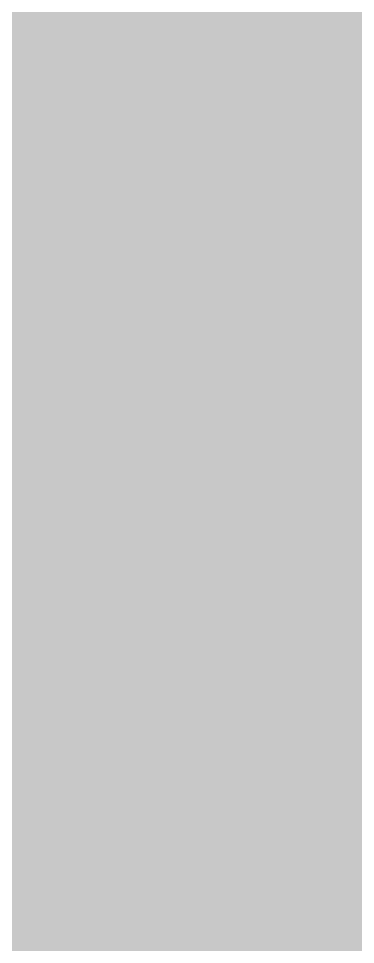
# Model space of a CAD drawing. Header units: inches. Extents: x 0 to 841, y 0 to 594.
# Drawn here: x 302.337 to 302.739, y 541.554 to 542.658 of the extents above; entities that cross this region are included whole.
import ezdxf

# ---------------------------------------------------------------- set-up
doc = ezdxf.new("R2010")
doc.units = ezdxf.units.IN
doc.layers.add('Sheet', color=255, linetype='Continuous')

msp = doc.modelspace()

# ---------------------------------------------------------------- linework, layer by layer
at = {"layer": 'Sheet'}
msp.add_lwpolyline([(302.2459, 542.4999, 0.508, 0.508, 1), (302.7539, 542.4999, 0.508, 0.508, 1)], format="xyseb", close=True, dxfattribs=at)
for points in [[(277.5111, 542.4899, 0.7493, 0.7493, 0), (302.5067, 542.4899, 0.7493, 0.7493, 0)], [(307.5148, 542.4899, 0.7493, 0.7493, 0), (302.5067, 542.4899, 0.7493, 0.7493, 0)], [(302.5067, 537.4927, 0.7493, 0.7493, 0), (302.5067, 542.4899, 0.7493, 0.7493, 0)], [(307.5148, 542.4899, 0.2997, 0.2997, 0), (302.5067, 542.4899, 0.2997, 0.2997, 0)], [(302.5067, 537.4927, 0.2997, 0.2997, 0), (302.5067, 542.4899, 0.2997, 0.2997, 0)], [(302.8997, 542.1642, 0.2997, 0.2997, 0), (302.8885, 542.153, 0.2997, 0.2997, 0), (302.866, 542.1306, 0.2997, 0.2997, 0), (302.8548, 542.1193, 0.2997, 0.2997, 0), (302.8323, 542.0969, 0.2997, 0.2997, 0), (302.8099, 542.0856, 0.2997, 0.2997, 0), (302.7986, 542.0744, 0.2997, 0.2997, 0), (302.7762, 542.052, 0.2997, 0.2997, 0), (302.7537, 542.0407, 0.2997, 0.2997, 0), (302.7313, 542.0295, 0.2997, 0.2997, 0), (302.7088, 542.0295, 0.2997, 0.2997, 0), (302.6863, 542.0183, 0.2997, 0.2997, 0), (302.6639, 542.007, 0.2997, 0.2997, 0), (302.6302, 541.9958, 0.2997, 0.2997, 0), (302.6077, 541.9958, 0.2997, 0.2997, 0), (302.5853, 541.9958, 0.2997, 0.2997, 0), (302.5628, 541.9846, 0.2997, 0.2997, 0), (302.5291, 541.9846, 0.2997, 0.2997, 0), (302.5067, 541.9846, 0.2997, 0.2997, 0)], [(302.8997, 542.1642, 0.2997, 0.2997, 0), (302.8885, 542.153, 0.2997, 0.2997, 0), (302.866, 542.1306, 0.2997, 0.2997, 0), (302.8548, 542.1193, 0.2997, 0.2997, 0), (302.8323, 542.0969, 0.2997, 0.2997, 0), (302.8099, 542.0856, 0.2997, 0.2997, 0), (302.7986, 542.0744, 0.2997, 0.2997, 0), (302.7762, 542.052, 0.2997, 0.2997, 0), (302.7537, 542.0407, 0.2997, 0.2997, 0), (302.7313, 542.0295, 0.2997, 0.2997, 0), (302.7088, 542.0295, 0.2997, 0.2997, 0), (302.6863, 542.0183, 0.2997, 0.2997, 0), (302.6639, 542.007, 0.2997, 0.2997, 0), (302.6302, 541.9958, 0.2997, 0.2997, 0), (302.6077, 541.9958, 0.2997, 0.2997, 0), (302.5853, 541.9958, 0.2997, 0.2997, 0), (302.5628, 541.9846, 0.2997, 0.2997, 0), (302.5291, 541.9846, 0.2997, 0.2997, 0), (302.5067, 541.9846, 0.2997, 0.2997, 0)], [(302.8997, 542.1642, 0.2997, 0.2997, 0), (302.8885, 542.153, 0.2997, 0.2997, 0), (302.866, 542.1306, 0.2997, 0.2997, 0), (302.8548, 542.1193, 0.2997, 0.2997, 0), (302.8323, 542.0969, 0.2997, 0.2997, 0), (302.8099, 542.0856, 0.2997, 0.2997, 0), (302.7986, 542.0744, 0.2997, 0.2997, 0), (302.7762, 542.052, 0.2997, 0.2997, 0), (302.7537, 542.0407, 0.2997, 0.2997, 0), (302.7313, 542.0295, 0.2997, 0.2997, 0), (302.7088, 542.0295, 0.2997, 0.2997, 0), (302.6863, 542.0183, 0.2997, 0.2997, 0), (302.6639, 542.007, 0.2997, 0.2997, 0), (302.6302, 541.9958, 0.2997, 0.2997, 0), (302.6077, 541.9958, 0.2997, 0.2997, 0), (302.5853, 541.9958, 0.2997, 0.2997, 0), (302.5628, 541.9846, 0.2997, 0.2997, 0), (302.5291, 541.9846, 0.2997, 0.2997, 0), (302.5067, 541.9846, 0.2997, 0.2997, 0)], [(302.5067, 541.9846, 0.2997, 0.2997, 0), (302.4842, 541.9846, 0.2997, 0.2997, 0), (302.4618, 541.9846, 0.2997, 0.2997, 0), (302.4281, 541.9958, 0.2997, 0.2997, 0), (302.4056, 541.9958, 0.2997, 0.2997, 0), (302.3832, 541.9958, 0.2997, 0.2997, 0), (302.3607, 542.007, 0.2997, 0.2997, 0), (302.3382, 542.0183, 0.2997, 0.2997, 0), (302.3158, 542.0295, 0.2997, 0.2997, 0), (302.2933, 542.0295, 0.2997, 0.2997, 0), (302.2709, 542.0407, 0.2997, 0.2997, 0), (302.2484, 542.052, 0.2997, 0.2997, 0), (302.226, 542.0744, 0.2997, 0.2997, 0), (302.2035, 542.0856, 0.2997, 0.2997, 0), (302.1923, 542.0969, 0.2997, 0.2997, 0), (302.1698, 542.1193, 0.2997, 0.2997, 0)], [(302.5067, 541.9846, 0.2997, 0.2997, 0), (302.4842, 541.9846, 0.2997, 0.2997, 0), (302.4618, 541.9846, 0.2997, 0.2997, 0), (302.4281, 541.9958, 0.2997, 0.2997, 0), (302.4056, 541.9958, 0.2997, 0.2997, 0), (302.3832, 541.9958, 0.2997, 0.2997, 0), (302.3607, 542.007, 0.2997, 0.2997, 0), (302.3382, 542.0183, 0.2997, 0.2997, 0), (302.3158, 542.0295, 0.2997, 0.2997, 0), (302.2933, 542.0295, 0.2997, 0.2997, 0), (302.2709, 542.0407, 0.2997, 0.2997, 0), (302.2484, 542.052, 0.2997, 0.2997, 0), (302.226, 542.0744, 0.2997, 0.2997, 0), (302.2035, 542.0856, 0.2997, 0.2997, 0), (302.1923, 542.0969, 0.2997, 0.2997, 0), (302.1698, 542.1193, 0.2997, 0.2997, 0)], [(302.5067, 541.9846, 0.2997, 0.2997, 0), (302.4842, 541.9846, 0.2997, 0.2997, 0), (302.4618, 541.9846, 0.2997, 0.2997, 0), (302.4281, 541.9958, 0.2997, 0.2997, 0), (302.4056, 541.9958, 0.2997, 0.2997, 0), (302.3832, 541.9958, 0.2997, 0.2997, 0), (302.3607, 542.007, 0.2997, 0.2997, 0), (302.3382, 542.0183, 0.2997, 0.2997, 0), (302.3158, 542.0295, 0.2997, 0.2997, 0), (302.2933, 542.0295, 0.2997, 0.2997, 0), (302.2709, 542.0407, 0.2997, 0.2997, 0), (302.2484, 542.052, 0.2997, 0.2997, 0), (302.226, 542.0744, 0.2997, 0.2997, 0), (302.2035, 542.0856, 0.2997, 0.2997, 0), (302.1923, 542.0969, 0.2997, 0.2997, 0), (302.1698, 542.1193, 0.2997, 0.2997, 0)], [(302.7986, 542.0744, 0.0991, 0.0991, 0), (302.7762, 542.052, 0.0991, 0.0991, 0), (302.7537, 542.0407, 0.0991, 0.0991, 0), (302.7313, 542.0295, 0.0991, 0.0991, 0), (302.7088, 542.0295, 0.0991, 0.0991, 0), (302.6863, 542.0183, 0.0991, 0.0991, 0), (302.6639, 542.007, 0.0991, 0.0991, 0), (302.6302, 541.9958, 0.0991, 0.0991, 0), (302.6077, 541.9958, 0.0991, 0.0991, 0), (302.5853, 541.9958, 0.0991, 0.0991, 0), (302.5628, 541.9846, 0.0991, 0.0991, 0), (302.5291, 541.9846, 0.0991, 0.0991, 0), (302.5067, 541.9846, 0.0991, 0.0991, 0)], [(302.7986, 542.0744, 0.0991, 0.0991, 0), (302.7762, 542.052, 0.0991, 0.0991, 0), (302.7537, 542.0407, 0.0991, 0.0991, 0), (302.7313, 542.0295, 0.0991, 0.0991, 0), (302.7088, 542.0295, 0.0991, 0.0991, 0), (302.6863, 542.0183, 0.0991, 0.0991, 0), (302.6639, 542.007, 0.0991, 0.0991, 0), (302.6302, 541.9958, 0.0991, 0.0991, 0), (302.6077, 541.9958, 0.0991, 0.0991, 0), (302.5853, 541.9958, 0.0991, 0.0991, 0), (302.5628, 541.9846, 0.0991, 0.0991, 0), (302.5291, 541.9846, 0.0991, 0.0991, 0), (302.5067, 541.9846, 0.0991, 0.0991, 0)], [(302.7986, 542.0744, 0.0991, 0.0991, 0), (302.7762, 542.052, 0.0991, 0.0991, 0), (302.7537, 542.0407, 0.0991, 0.0991, 0), (302.7313, 542.0295, 0.0991, 0.0991, 0), (302.7088, 542.0295, 0.0991, 0.0991, 0), (302.6863, 542.0183, 0.0991, 0.0991, 0), (302.6639, 542.007, 0.0991, 0.0991, 0), (302.6302, 541.9958, 0.0991, 0.0991, 0), (302.6077, 541.9958, 0.0991, 0.0991, 0), (302.5853, 541.9958, 0.0991, 0.0991, 0), (302.5628, 541.9846, 0.0991, 0.0991, 0), (302.5291, 541.9846, 0.0991, 0.0991, 0), (302.5067, 541.9846, 0.0991, 0.0991, 0)], [(302.5067, 541.9846, 0.0991, 0.0991, 0), (302.4842, 541.9846, 0.0991, 0.0991, 0), (302.4618, 541.9846, 0.0991, 0.0991, 0), (302.4281, 541.9958, 0.0991, 0.0991, 0), (302.4056, 541.9958, 0.0991, 0.0991, 0), (302.3832, 541.9958, 0.0991, 0.0991, 0), (302.3607, 542.007, 0.0991, 0.0991, 0), (302.3382, 542.0183, 0.0991, 0.0991, 0), (302.3158, 542.0295, 0.0991, 0.0991, 0), (302.2933, 542.0295, 0.0991, 0.0991, 0), (302.2709, 542.0407, 0.0991, 0.0991, 0)], [(302.5067, 541.9846, 0.0991, 0.0991, 0), (302.4842, 541.9846, 0.0991, 0.0991, 0), (302.4618, 541.9846, 0.0991, 0.0991, 0), (302.4281, 541.9958, 0.0991, 0.0991, 0), (302.4056, 541.9958, 0.0991, 0.0991, 0), (302.3832, 541.9958, 0.0991, 0.0991, 0), (302.3607, 542.007, 0.0991, 0.0991, 0), (302.3382, 542.0183, 0.0991, 0.0991, 0), (302.3158, 542.0295, 0.0991, 0.0991, 0), (302.2933, 542.0295, 0.0991, 0.0991, 0), (302.2709, 542.0407, 0.0991, 0.0991, 0)], [(302.5067, 541.9846, 0.0991, 0.0991, 0), (302.4842, 541.9846, 0.0991, 0.0991, 0), (302.4618, 541.9846, 0.0991, 0.0991, 0), (302.4281, 541.9958, 0.0991, 0.0991, 0), (302.4056, 541.9958, 0.0991, 0.0991, 0), (302.3832, 541.9958, 0.0991, 0.0991, 0), (302.3607, 542.007, 0.0991, 0.0991, 0), (302.3382, 542.0183, 0.0991, 0.0991, 0), (302.3158, 542.0295, 0.0991, 0.0991, 0), (302.2933, 542.0295, 0.0991, 0.0991, 0), (302.2709, 542.0407, 0.0991, 0.0991, 0)], [(302.8997, 541.8498, 0.2997, 0.2997, 0), (302.8772, 541.8274, 0.2997, 0.2997, 0), (302.8435, 541.8161, 0.2997, 0.2997, 0), (302.8099, 541.7937, 0.2997, 0.2997, 0), (302.7762, 541.7824, 0.2997, 0.2997, 0), (302.7313, 541.7712, 0.2997, 0.2997, 0), (302.6976, 541.76, 0.2997, 0.2997, 0), (302.6639, 541.7488, 0.2997, 0.2997, 0), (302.619, 541.7488, 0.2997, 0.2997, 0), (302.5853, 541.7375, 0.2997, 0.2997, 0), (302.5516, 541.7375, 0.2997, 0.2997, 0), (302.5067, 541.7375, 0.2997, 0.2997, 0)], [(302.8997, 541.8498, 0.2997, 0.2997, 0), (302.8772, 541.8274, 0.2997, 0.2997, 0), (302.8435, 541.8161, 0.2997, 0.2997, 0), (302.8099, 541.7937, 0.2997, 0.2997, 0), (302.7762, 541.7824, 0.2997, 0.2997, 0), (302.7313, 541.7712, 0.2997, 0.2997, 0), (302.6976, 541.76, 0.2997, 0.2997, 0), (302.6639, 541.7488, 0.2997, 0.2997, 0), (302.619, 541.7488, 0.2997, 0.2997, 0), (302.5853, 541.7375, 0.2997, 0.2997, 0), (302.5516, 541.7375, 0.2997, 0.2997, 0), (302.5067, 541.7375, 0.2997, 0.2997, 0)], [(302.8997, 541.8498, 0.2997, 0.2997, 0), (302.8772, 541.8274, 0.2997, 0.2997, 0), (302.8435, 541.8161, 0.2997, 0.2997, 0), (302.8099, 541.7937, 0.2997, 0.2997, 0), (302.7762, 541.7824, 0.2997, 0.2997, 0), (302.7313, 541.7712, 0.2997, 0.2997, 0), (302.6976, 541.76, 0.2997, 0.2997, 0), (302.6639, 541.7488, 0.2997, 0.2997, 0), (302.619, 541.7488, 0.2997, 0.2997, 0), (302.5853, 541.7375, 0.2997, 0.2997, 0), (302.5516, 541.7375, 0.2997, 0.2997, 0), (302.5067, 541.7375, 0.2997, 0.2997, 0)], [(302.8997, 541.8498, 0.2997, 0.2997, 0), (302.8772, 541.8274, 0.2997, 0.2997, 0), (302.8435, 541.8161, 0.2997, 0.2997, 0), (302.8099, 541.7937, 0.2997, 0.2997, 0), (302.7762, 541.7824, 0.2997, 0.2997, 0), (302.7313, 541.7712, 0.2997, 0.2997, 0), (302.6976, 541.76, 0.2997, 0.2997, 0), (302.6639, 541.7488, 0.2997, 0.2997, 0), (302.619, 541.7488, 0.2997, 0.2997, 0), (302.5853, 541.7375, 0.2997, 0.2997, 0), (302.5516, 541.7375, 0.2997, 0.2997, 0), (302.5067, 541.7375, 0.2997, 0.2997, 0)], [(302.8997, 541.8498, 0.2997, 0.2997, 0), (302.8772, 541.8274, 0.2997, 0.2997, 0), (302.8435, 541.8161, 0.2997, 0.2997, 0), (302.8099, 541.7937, 0.2997, 0.2997, 0), (302.7762, 541.7824, 0.2997, 0.2997, 0), (302.7313, 541.7712, 0.2997, 0.2997, 0), (302.6976, 541.76, 0.2997, 0.2997, 0), (302.6639, 541.7488, 0.2997, 0.2997, 0), (302.619, 541.7488, 0.2997, 0.2997, 0), (302.5853, 541.7375, 0.2997, 0.2997, 0), (302.5516, 541.7375, 0.2997, 0.2997, 0), (302.5067, 541.7375, 0.2997, 0.2997, 0)], [(302.5067, 541.7375, 0.2997, 0.2997, 0), (302.473, 541.7375, 0.2997, 0.2997, 0), (302.4281, 541.7375, 0.2997, 0.2997, 0), (302.3944, 541.7488, 0.2997, 0.2997, 0), (302.3495, 541.7488, 0.2997, 0.2997, 0), (302.3158, 541.76, 0.2997, 0.2997, 0), (302.2821, 541.7712, 0.2997, 0.2997, 0), (302.2484, 541.7824, 0.2997, 0.2997, 0), (302.2147, 541.7937, 0.2997, 0.2997, 0), (302.181, 541.8161, 0.2997, 0.2997, 0)], [(302.5067, 541.7375, 0.2997, 0.2997, 0), (302.473, 541.7375, 0.2997, 0.2997, 0), (302.4281, 541.7375, 0.2997, 0.2997, 0), (302.3944, 541.7488, 0.2997, 0.2997, 0), (302.3495, 541.7488, 0.2997, 0.2997, 0), (302.3158, 541.76, 0.2997, 0.2997, 0), (302.2821, 541.7712, 0.2997, 0.2997, 0), (302.2484, 541.7824, 0.2997, 0.2997, 0), (302.2147, 541.7937, 0.2997, 0.2997, 0), (302.181, 541.8161, 0.2997, 0.2997, 0)], [(302.5067, 541.7375, 0.2997, 0.2997, 0), (302.473, 541.7375, 0.2997, 0.2997, 0), (302.4281, 541.7375, 0.2997, 0.2997, 0), (302.3944, 541.7488, 0.2997, 0.2997, 0), (302.3495, 541.7488, 0.2997, 0.2997, 0), (302.3158, 541.76, 0.2997, 0.2997, 0), (302.2821, 541.7712, 0.2997, 0.2997, 0), (302.2484, 541.7824, 0.2997, 0.2997, 0), (302.2147, 541.7937, 0.2997, 0.2997, 0), (302.181, 541.8161, 0.2997, 0.2997, 0)], [(302.5067, 541.7375, 0.2997, 0.2997, 0), (302.473, 541.7375, 0.2997, 0.2997, 0), (302.4281, 541.7375, 0.2997, 0.2997, 0), (302.3944, 541.7488, 0.2997, 0.2997, 0), (302.3495, 541.7488, 0.2997, 0.2997, 0), (302.3158, 541.76, 0.2997, 0.2997, 0), (302.2821, 541.7712, 0.2997, 0.2997, 0), (302.2484, 541.7824, 0.2997, 0.2997, 0), (302.2147, 541.7937, 0.2997, 0.2997, 0), (302.181, 541.8161, 0.2997, 0.2997, 0)], [(302.5067, 541.7375, 0.2997, 0.2997, 0), (302.473, 541.7375, 0.2997, 0.2997, 0), (302.4281, 541.7375, 0.2997, 0.2997, 0), (302.3944, 541.7488, 0.2997, 0.2997, 0), (302.3495, 541.7488, 0.2997, 0.2997, 0), (302.3158, 541.76, 0.2997, 0.2997, 0), (302.2821, 541.7712, 0.2997, 0.2997, 0), (302.2484, 541.7824, 0.2997, 0.2997, 0), (302.2147, 541.7937, 0.2997, 0.2997, 0), (302.181, 541.8161, 0.2997, 0.2997, 0)], [(302.8099, 541.7937, 0.0991, 0.0991, 0), (302.7762, 541.7824, 0.0991, 0.0991, 0), (302.7313, 541.7712, 0.0991, 0.0991, 0), (302.6976, 541.76, 0.0991, 0.0991, 0), (302.6639, 541.7488, 0.0991, 0.0991, 0), (302.619, 541.7488, 0.0991, 0.0991, 0), (302.5853, 541.7375, 0.0991, 0.0991, 0), (302.5516, 541.7375, 0.0991, 0.0991, 0), (302.5067, 541.7375, 0.0991, 0.0991, 0)], [(302.8099, 541.7937, 0.0991, 0.0991, 0), (302.7762, 541.7824, 0.0991, 0.0991, 0), (302.7313, 541.7712, 0.0991, 0.0991, 0), (302.6976, 541.76, 0.0991, 0.0991, 0), (302.6639, 541.7488, 0.0991, 0.0991, 0), (302.619, 541.7488, 0.0991, 0.0991, 0), (302.5853, 541.7375, 0.0991, 0.0991, 0), (302.5516, 541.7375, 0.0991, 0.0991, 0), (302.5067, 541.7375, 0.0991, 0.0991, 0)], [(302.8099, 541.7937, 0.0991, 0.0991, 0), (302.7762, 541.7824, 0.0991, 0.0991, 0), (302.7313, 541.7712, 0.0991, 0.0991, 0), (302.6976, 541.76, 0.0991, 0.0991, 0), (302.6639, 541.7488, 0.0991, 0.0991, 0), (302.619, 541.7488, 0.0991, 0.0991, 0), (302.5853, 541.7375, 0.0991, 0.0991, 0), (302.5516, 541.7375, 0.0991, 0.0991, 0), (302.5067, 541.7375, 0.0991, 0.0991, 0)], [(302.8099, 541.7937, 0.0991, 0.0991, 0), (302.7762, 541.7824, 0.0991, 0.0991, 0), (302.7313, 541.7712, 0.0991, 0.0991, 0), (302.6976, 541.76, 0.0991, 0.0991, 0), (302.6639, 541.7488, 0.0991, 0.0991, 0), (302.619, 541.7488, 0.0991, 0.0991, 0), (302.5853, 541.7375, 0.0991, 0.0991, 0), (302.5516, 541.7375, 0.0991, 0.0991, 0), (302.5067, 541.7375, 0.0991, 0.0991, 0)], [(302.8099, 541.7937, 0.0991, 0.0991, 0), (302.7762, 541.7824, 0.0991, 0.0991, 0), (302.7313, 541.7712, 0.0991, 0.0991, 0), (302.6976, 541.76, 0.0991, 0.0991, 0), (302.6639, 541.7488, 0.0991, 0.0991, 0), (302.619, 541.7488, 0.0991, 0.0991, 0), (302.5853, 541.7375, 0.0991, 0.0991, 0), (302.5516, 541.7375, 0.0991, 0.0991, 0), (302.5067, 541.7375, 0.0991, 0.0991, 0)], [(302.5067, 541.7375, 0.0991, 0.0991, 0), (302.473, 541.7375, 0.0991, 0.0991, 0), (302.4281, 541.7375, 0.0991, 0.0991, 0), (302.3944, 541.7488, 0.0991, 0.0991, 0), (302.3495, 541.7488, 0.0991, 0.0991, 0), (302.3158, 541.76, 0.0991, 0.0991, 0), (302.2821, 541.7712, 0.0991, 0.0991, 0)], [(302.5067, 541.7375, 0.0991, 0.0991, 0), (302.473, 541.7375, 0.0991, 0.0991, 0), (302.4281, 541.7375, 0.0991, 0.0991, 0), (302.3944, 541.7488, 0.0991, 0.0991, 0), (302.3495, 541.7488, 0.0991, 0.0991, 0), (302.3158, 541.76, 0.0991, 0.0991, 0), (302.2821, 541.7712, 0.0991, 0.0991, 0)], [(302.5067, 541.7375, 0.0991, 0.0991, 0), (302.473, 541.7375, 0.0991, 0.0991, 0), (302.4281, 541.7375, 0.0991, 0.0991, 0), (302.3944, 541.7488, 0.0991, 0.0991, 0), (302.3495, 541.7488, 0.0991, 0.0991, 0), (302.3158, 541.76, 0.0991, 0.0991, 0), (302.2821, 541.7712, 0.0991, 0.0991, 0)], [(302.5067, 541.7375, 0.0991, 0.0991, 0), (302.473, 541.7375, 0.0991, 0.0991, 0), (302.4281, 541.7375, 0.0991, 0.0991, 0), (302.3944, 541.7488, 0.0991, 0.0991, 0), (302.3495, 541.7488, 0.0991, 0.0991, 0), (302.3158, 541.76, 0.0991, 0.0991, 0), (302.2821, 541.7712, 0.0991, 0.0991, 0)], [(302.5067, 541.7375, 0.0991, 0.0991, 0), (302.473, 541.7375, 0.0991, 0.0991, 0), (302.4281, 541.7375, 0.0991, 0.0991, 0), (302.3944, 541.7488, 0.0991, 0.0991, 0), (302.3495, 541.7488, 0.0991, 0.0991, 0), (302.3158, 541.76, 0.0991, 0.0991, 0), (302.2821, 541.7712, 0.0991, 0.0991, 0)]]:
    msp.add_lwpolyline(points, format="xyseb", dxfattribs=at)

doc.saveas('drawing.dxf')
